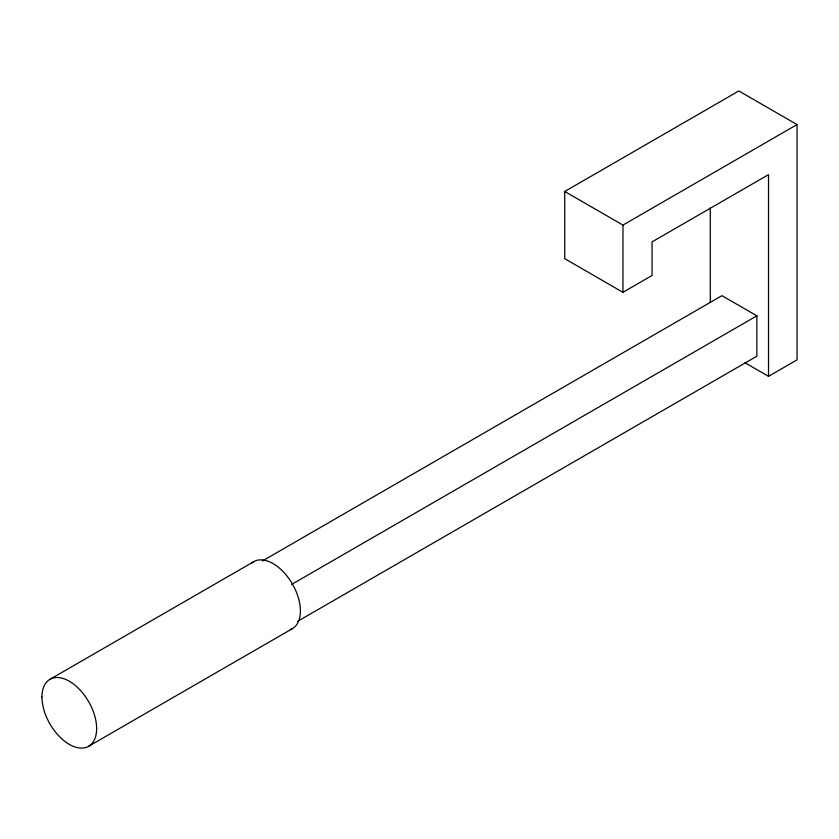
<?xml version="1.0" encoding="UTF-8"?>
<svg xmlns="http://www.w3.org/2000/svg" width="839" height="839" viewBox="0 0 839 839"><rect width="100%" height="100%" fill="white"/><g stroke="black" fill="none" stroke-linecap="round" stroke-linejoin="round"><path stroke-width="1.26" d="M768.514 376.344L768.514 174.659L652.071 241.884L652.071 275.496L622.958 292.308L564.741 258.695L564.741 191.47L738.834 90.958L797.05 124.571L797.05 359.868L768.514 376.344L745.001 362.763M564.741 191.47L622.958 225.083L797.05 124.571M49.962 679.317L253.735 561.669M262.397 560.966L721.928 295.664L756.872 315.831L756.872 356.187L297.342 621.489M291.668 584.416L756.872 315.831M88.63 746.291L292.402 628.652M710.287 207.841L710.287 302.134M622.958 225.083L622.958 292.308M251.815 563.011A38.667 22.328 60 0 1 292.402 583.996A38.667 22.328 60 0 1 290.273 629.628M41.95 697.02A38.667 22.328 60 0 0 82.967 748.042A38.667 22.328 60 0 0 82.967 693.35A38.667 22.328 60 0 0 41.95 697.02"/></g></svg>
